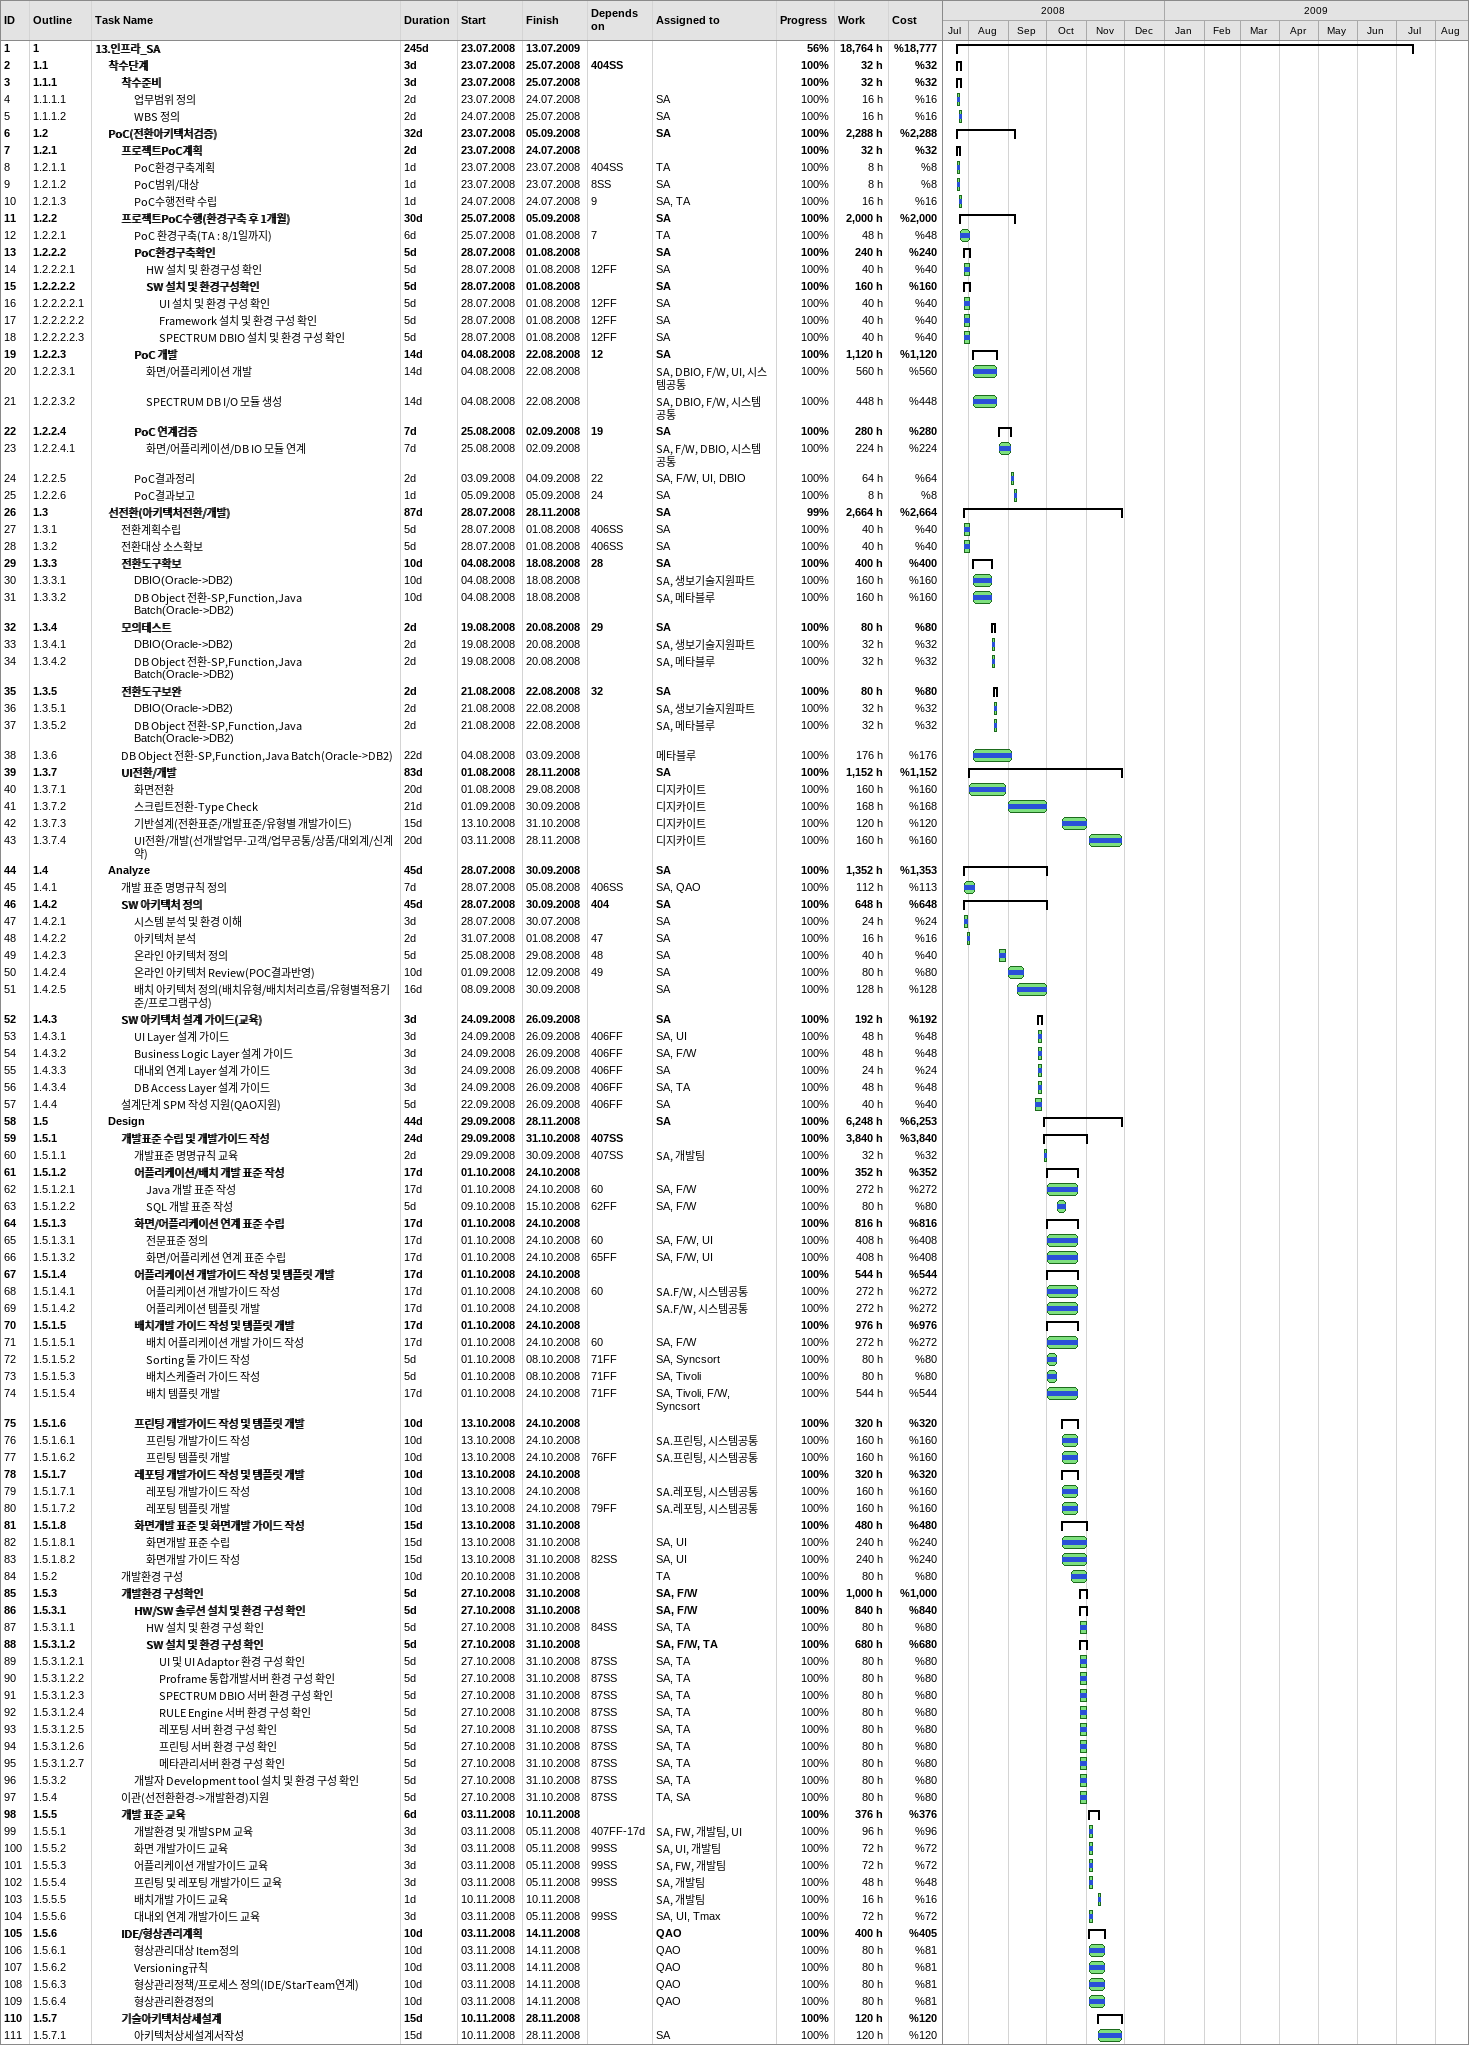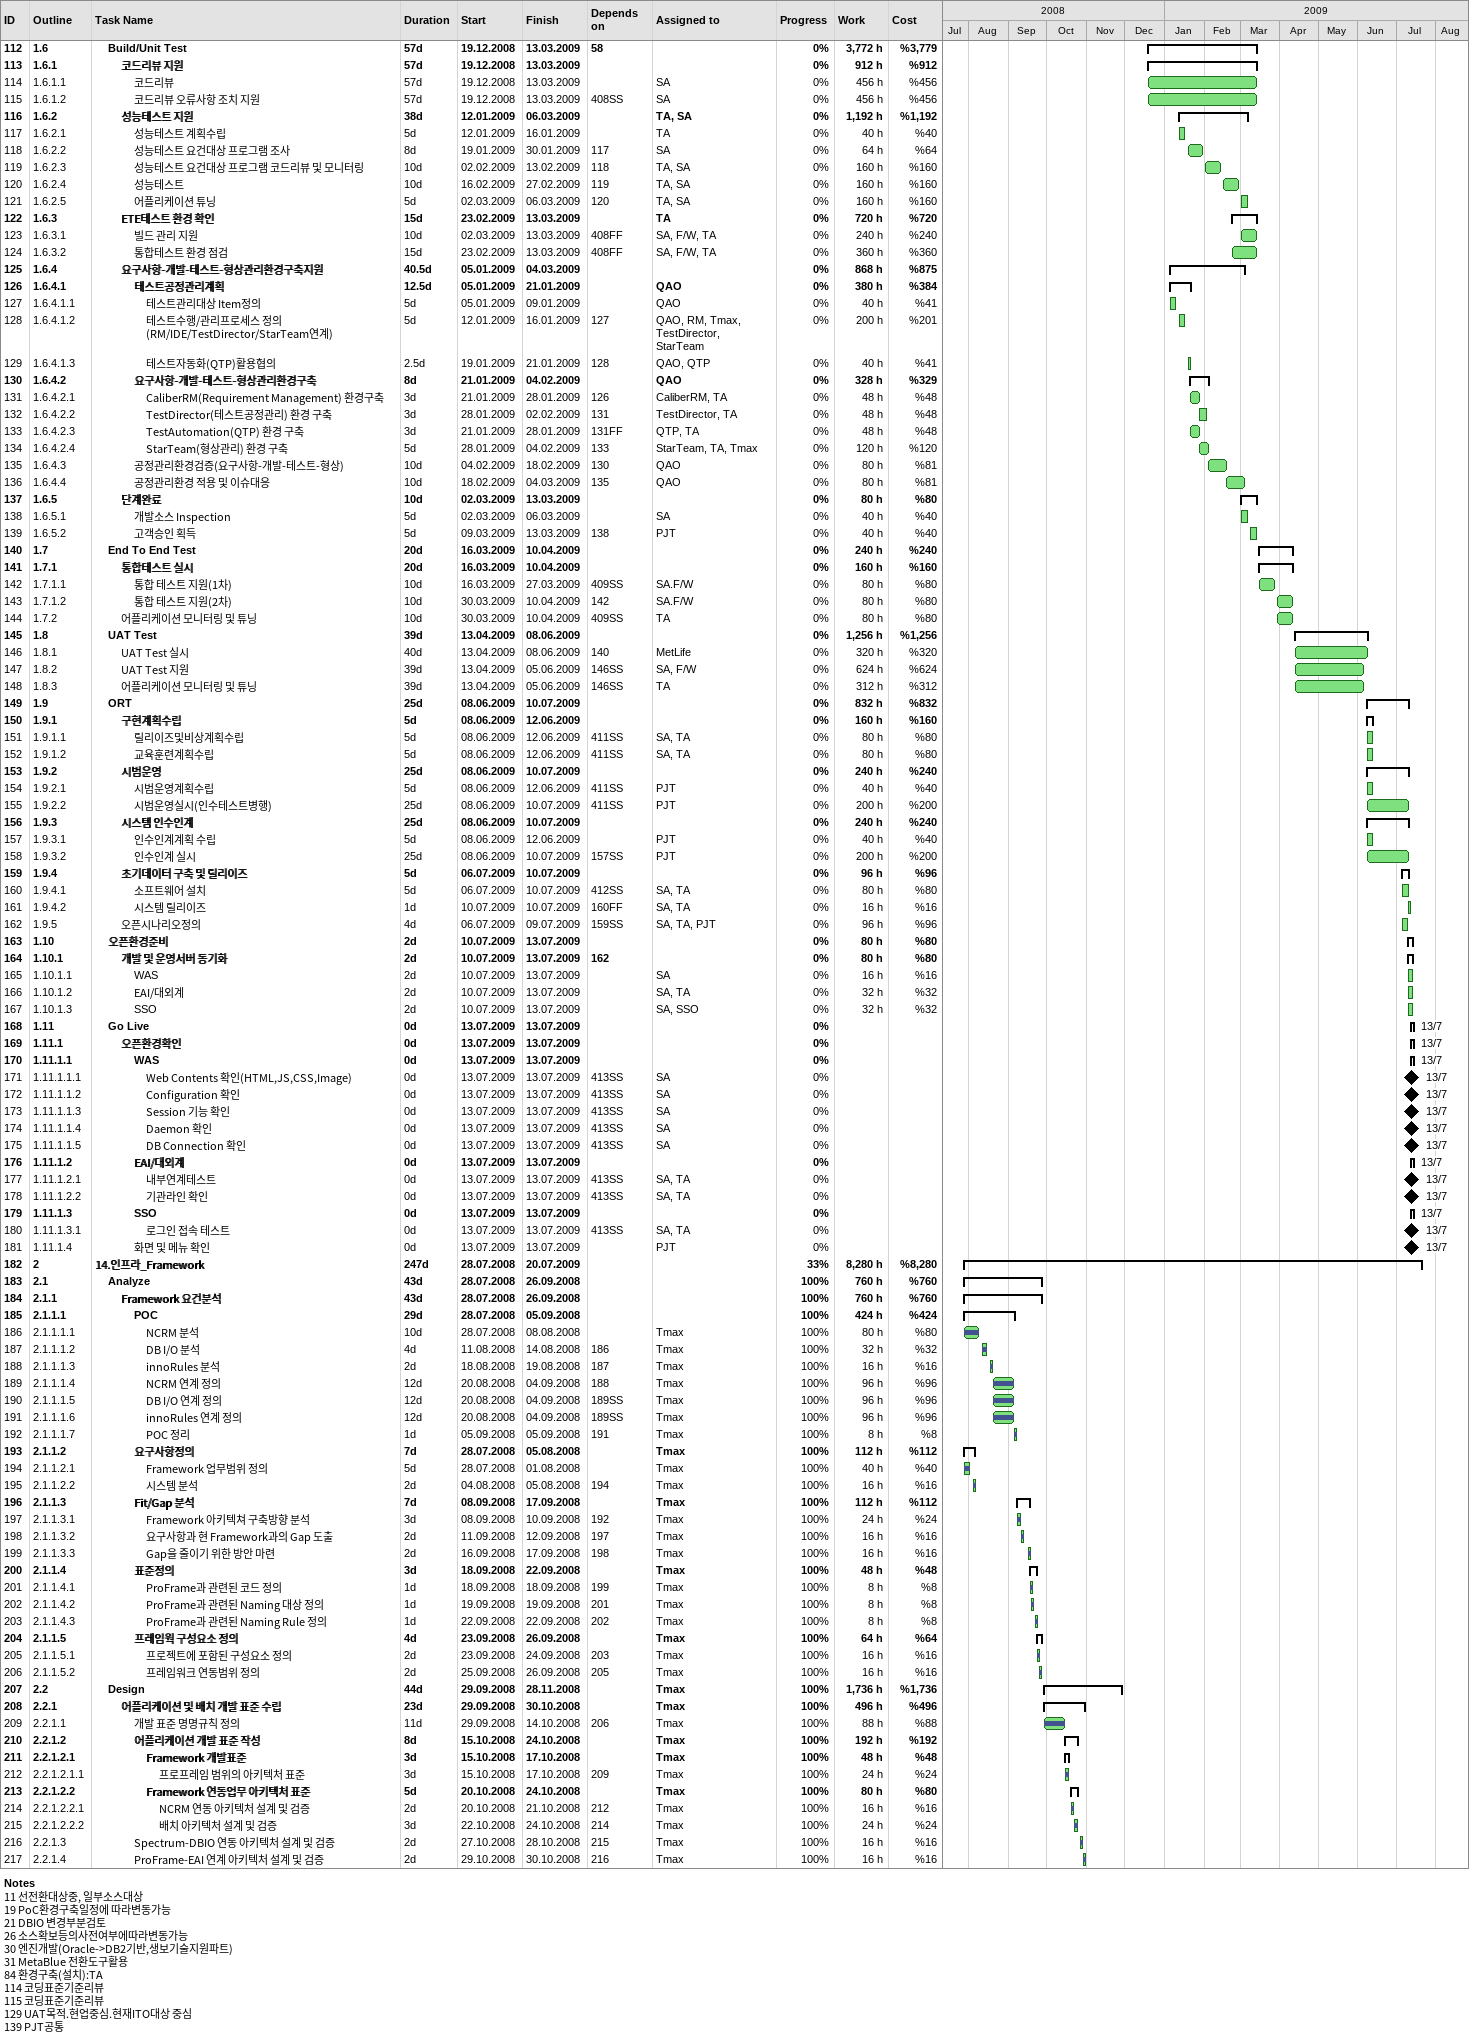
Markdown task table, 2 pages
| ID | WBS | Task | Duration | Start | Finish | Predecessors | Resources | % complete | Work (h) | Cost (%) |
|---|---|---|---|---|---|---|---|---|---|---|
| 1 | 1 | **13.인프라_SA** | 245d | 2008-07-23 | 2009-07-13 |  |  | 56 | 18764 | 18777 |
| 2 | 1.1 | **착수단계** | 3d | 2008-07-23 | 2008-07-25 | 404SS |  | 100 | 32 | 32 |
| 3 | 1.1.1 | **착수준비** | 3d | 2008-07-23 | 2008-07-25 |  |  | 100 | 32 | 32 |
| 4 | 1.1.1.1 | 업무범위 정의 | 2d | 2008-07-23 | 2008-07-24 |  | SA | 100 | 16 | 16 |
| 5 | 1.1.1.2 | WBS 정의 | 2d | 2008-07-24 | 2008-07-25 |  | SA | 100 | 16 | 16 |
| 6 | 1.2 | **PoC(전환아키텍처검증)** | 32d | 2008-07-23 | 2008-09-05 |  | SA | 100 | 2288 | 2288 |
| 7 | 1.2.1 | **프로젝트PoC계획** | 2d | 2008-07-23 | 2008-07-24 |  |  | 100 | 32 | 32 |
| 8 | 1.2.1.1 | PoC환경구축계획 | 1d | 2008-07-23 | 2008-07-23 | 404SS | TA | 100 | 8 | 8 |
| 9 | 1.2.1.2 | PoC범위/대상 | 1d | 2008-07-23 | 2008-07-23 | 8SS | SA | 100 | 8 | 8 |
| 10 | 1.2.1.3 | PoC수행전략 수립 | 1d | 2008-07-24 | 2008-07-24 | 9 | SA, TA | 100 | 16 | 16 |
| 11 | 1.2.2 | **프로젝트PoC수행(환경구축 후 1개월)** | 30d | 2008-07-25 | 2008-09-05 |  | SA | 100 | 2000 | 2000 |
| 12 | 1.2.2.1 | PoC 환경구축(TA : 8/1일까지) | 6d | 2008-07-25 | 2008-08-01 | 7 | TA | 100 | 48 | 48 |
| 13 | 1.2.2.2 | **PoC환경구축확인** | 5d | 2008-07-28 | 2008-08-01 |  | SA | 100 | 240 | 240 |
| 14 | 1.2.2.2.1 | HW 설치 및 환경구성 확인 | 5d | 2008-07-28 | 2008-08-01 | 12FF | SA | 100 | 40 | 40 |
| 15 | 1.2.2.2.2 | **SW 설치 및 환경구성확인** | 5d | 2008-07-28 | 2008-08-01 |  | SA | 100 | 160 | 160 |
| 16 | 1.2.2.2.2.1 | UI 설치 및 환경 구성 확인 | 5d | 2008-07-28 | 2008-08-01 | 12FF | SA | 100 | 40 | 40 |
| 17 | 1.2.2.2.2.2 | Framework 설치 및 환경 구성 확인 | 5d | 2008-07-28 | 2008-08-01 | 12FF | SA | 100 | 40 | 40 |
| 18 | 1.2.2.2.2.3 | SPECTRUM DBIO 설치 및 환경 구성 확인 | 5d | 2008-07-28 | 2008-08-01 | 12FF | SA | 100 | 40 | 40 |
| 19 | 1.2.2.3 | **PoC 개발** | 14d | 2008-08-04 | 2008-08-22 | 12 | SA | 100 | 1120 | 1120 |
| 20 | 1.2.2.3.1 | 화면/어플리케이션 개발 | 14d | 2008-08-04 | 2008-08-22 |  | SA, DBIO, F/W, UI, 시스템공통 | 100 | 560 | 560 |
| 21 | 1.2.2.3.2 | SPECTRUM DB I/O 모듈 생성 | 14d | 2008-08-04 | 2008-08-22 |  | SA, DBIO, F/W, 시스템공통 | 100 | 448 | 448 |
| 22 | 1.2.2.4 | **PoC 연계검증** | 7d | 2008-08-25 | 2008-09-02 | 19 | SA | 100 | 280 | 280 |
| 23 | 1.2.2.4.1 | 화면/어플리케이션/DB IO 모듈 연계 | 7d | 2008-08-25 | 2008-09-02 |  | SA, F/W, DBIO, 시스템공통 | 100 | 224 | 224 |
| 24 | 1.2.2.5 | PoC결과정리 | 2d | 2008-09-03 | 2008-09-04 | 22 | SA, F/W, UI, DBIO | 100 | 64 | 64 |
| 25 | 1.2.2.6 | PoC결과보고 | 1d | 2008-09-05 | 2008-09-05 | 24 | SA | 100 | 8 | 8 |
| 26 | 1.3 | **선전환(아키텍처전환/개발)** | 87d | 2008-07-28 | 2008-11-28 |  | SA | 99 | 2664 | 2664 |
| 27 | 1.3.1 | 전환계획수립 | 5d | 2008-07-28 | 2008-08-01 | 406SS | SA | 100 | 40 | 40 |
| 28 | 1.3.2 | 전환대상 소스확보 | 5d | 2008-07-28 | 2008-08-01 | 406SS | SA | 100 | 40 | 40 |
| 29 | 1.3.3 | **전환도구확보** | 10d | 2008-08-04 | 2008-08-18 | 28 | SA | 100 | 400 | 400 |
| 30 | 1.3.3.1 | DBIO(Oracle->DB2) | 10d | 2008-08-04 | 2008-08-18 |  | SA, 생보기술지원파트 | 100 | 160 | 160 |
| 31 | 1.3.3.2 | DB Object 전환-SP,Function,Java Batch(Oracle->DB2) | 10d | 2008-08-04 | 2008-08-18 |  | SA, 메타블루 | 100 | 160 | 160 |
| 32 | 1.3.4 | **모의테스트** | 2d | 2008-08-19 | 2008-08-20 | 29 | SA | 100 | 80 | 80 |
| 33 | 1.3.4.1 | DBIO(Oracle->DB2) | 2d | 2008-08-19 | 2008-08-20 |  | SA, 생보기술지원파트 | 100 | 32 | 32 |
| 34 | 1.3.4.2 | DB Object 전환-SP,Function,Java Batch(Oracle->DB2) | 2d | 2008-08-19 | 2008-08-20 |  | SA, 메타블루 | 100 | 32 | 32 |
| 35 | 1.3.5 | **전환도구보완** | 2d | 2008-08-21 | 2008-08-22 | 32 | SA | 100 | 80 | 80 |
| 36 | 1.3.5.1 | DBIO(Oracle->DB2) | 2d | 2008-08-21 | 2008-08-22 |  | SA, 생보기술지원파트 | 100 | 32 | 32 |
| 37 | 1.3.5.2 | DB Object 전환-SP,Function,Java Batch(Oracle->DB2) | 2d | 2008-08-21 | 2008-08-22 |  | SA, 메타블루 | 100 | 32 | 32 |
| 38 | 1.3.6 | DB Object 전환-SP,Function,Java Batch(Oracle->DB2) | 22d | 2008-08-04 | 2008-09-03 |  | 메타블루 | 100 | 176 | 176 |
| 39 | 1.3.7 | **UI전환/개발** | 83d | 2008-08-01 | 2008-11-28 |  | SA | 100 | 1152 | 1152 |
| 40 | 1.3.7.1 | 화면전환 | 20d | 2008-08-01 | 2008-08-29 |  | 디지카이트 | 100 | 160 | 160 |
| 41 | 1.3.7.2 | 스크립트전환-Type Check | 21d | 2008-09-01 | 2008-09-30 |  | 디지카이트 | 100 | 168 | 168 |
| 42 | 1.3.7.3 | 기반설계(전환표준/개발표준/유형별 개발가이드) | 15d | 2008-10-13 | 2008-10-31 |  | 디지카이트 | 100 | 120 | 120 |
| 43 | 1.3.7.4 | UI전환/개발(선개발업무-고객/업무공통/상품/대외계/신계약) | 20d | 2008-11-03 | 2008-11-28 |  | 디지카이트 | 100 | 160 | 160 |
| 44 | 1.4 | **Analyze** | 45d | 2008-07-28 | 2008-09-30 |  | SA | 100 | 1352 | 1353 |
| 45 | 1.4.1 | 개발 표준 명명규칙 정의 | 7d | 2008-07-28 | 2008-08-05 | 406SS | SA, QAO | 100 | 112 | 113 |
| 46 | 1.4.2 | **SW 아키텍처 정의** | 45d | 2008-07-28 | 2008-09-30 | 404 | SA | 100 | 648 | 648 |
| 47 | 1.4.2.1 | 시스템 분석 및 환경 이해 | 3d | 2008-07-28 | 2008-07-30 |  | SA | 100 | 24 | 24 |
| 48 | 1.4.2.2 | 아키텍처 분석 | 2d | 2008-07-31 | 2008-08-01 | 47 | SA | 100 | 16 | 16 |
| 49 | 1.4.2.3 | 온라인 아키텍처 정의 | 5d | 2008-08-25 | 2008-08-29 | 48 | SA | 100 | 40 | 40 |
| 50 | 1.4.2.4 | 온라인 아키텍처 Review(POC결과반영) | 10d | 2008-09-01 | 2008-09-12 | 49 | SA | 100 | 80 | 80 |
| 51 | 1.4.2.5 | 배치 아키텍처 정의(배치유형/배치처리흐름/유형별적용기준/프로그램구성) | 16d | 2008-09-08 | 2008-09-30 |  | SA | 100 | 128 | 128 |
| 52 | 1.4.3 | **SW 아키텍처 설계 가이드(교육)** | 3d | 2008-09-24 | 2008-09-26 |  | SA | 100 | 192 | 192 |
| 53 | 1.4.3.1 | UI Layer 설계 가이드 | 3d | 2008-09-24 | 2008-09-26 | 406FF | SA, UI | 100 | 48 | 48 |
| 54 | 1.4.3.2 | Business Logic Layer 설계 가이드 | 3d | 2008-09-24 | 2008-09-26 | 406FF | SA, F/W | 100 | 48 | 48 |
| 55 | 1.4.3.3 | 대내외 연계 Layer 설계 가이드 | 3d | 2008-09-24 | 2008-09-26 | 406FF | SA | 100 | 24 | 24 |
| 56 | 1.4.3.4 | DB Access Layer 설계 가이드 | 3d | 2008-09-24 | 2008-09-26 | 406FF | SA, TA | 100 | 48 | 48 |
| 57 | 1.4.4 | 설계단계 SPM 작성 지원(QAO지원) | 5d | 2008-09-22 | 2008-09-26 | 406FF | SA | 100 | 40 | 40 |
| 58 | 1.5 | **Design** | 44d | 2008-09-29 | 2008-11-28 |  | SA | 100 | 6248 | 6253 |
| 59 | 1.5.1 | **개발표준 수립 및 개발가이드 작성** | 24d | 2008-09-29 | 2008-10-31 | 407SS |  | 100 | 3840 | 3840 |
| 60 | 1.5.1.1 | 개발표준 명명규칙 교육 | 2d | 2008-09-29 | 2008-09-30 | 407SS | SA, 개발팀 | 100 | 32 | 32 |
| 61 | 1.5.1.2 | **어플리케이션/배치 개발 표준 작성** | 17d | 2008-10-01 | 2008-10-24 |  |  | 100 | 352 | 352 |
| 62 | 1.5.1.2.1 | Java 개발 표준 작성 | 17d | 2008-10-01 | 2008-10-24 | 60 | SA, F/W | 100 | 272 | 272 |
| 63 | 1.5.1.2.2 | SQL 개발 표준 작성 | 5d | 2008-10-09 | 2008-10-15 | 62FF | SA, F/W | 100 | 80 | 80 |
| 64 | 1.5.1.3 | **화면/어플리케이션 연계 표준 수립** | 17d | 2008-10-01 | 2008-10-24 |  |  | 100 | 816 | 816 |
| 65 | 1.5.1.3.1 | 전문표준 정의 | 17d | 2008-10-01 | 2008-10-24 | 60 | SA, F/W, UI | 100 | 408 | 408 |
| 66 | 1.5.1.3.2 | 화면/어플리케션 연계 표준 수립 | 17d | 2008-10-01 | 2008-10-24 | 65FF | SA, F/W, UI | 100 | 408 | 408 |
| 67 | 1.5.1.4 | **어플리케이션 개발가이드 작성 및 템플릿 개발** | 17d | 2008-10-01 | 2008-10-24 |  |  | 100 | 544 | 544 |
| 68 | 1.5.1.4.1 | 어플리케이션 개발가이드 작성 | 17d | 2008-10-01 | 2008-10-24 | 60 | SA.F/W, 시스템공통 | 100 | 272 | 272 |
| 69 | 1.5.1.4.2 | 어플리케이션 템플릿 개발 | 17d | 2008-10-01 | 2008-10-24 |  | SA.F/W, 시스템공통 | 100 | 272 | 272 |
| 70 | 1.5.1.5 | **배치개발 가이드 작성 및 템플릿 개발** | 17d | 2008-10-01 | 2008-10-24 |  |  | 100 | 976 | 976 |
| 71 | 1.5.1.5.1 | 배치 어플리케이션 개발 가이드 작성 | 17d | 2008-10-01 | 2008-10-24 | 60 | SA, F/W | 100 | 272 | 272 |
| 72 | 1.5.1.5.2 | Sorting 툴 가이드 작성 | 5d | 2008-10-01 | 2008-10-08 | 71FF | SA, Syncsort | 100 | 80 | 80 |
| 73 | 1.5.1.5.3 | 배치스케줄러 가이드 작성 | 5d | 2008-10-01 | 2008-10-08 | 71FF | SA, Tivoli | 100 | 80 | 80 |
| 74 | 1.5.1.5.4 | 배치 템플릿 개발 | 17d | 2008-10-01 | 2008-10-24 | 71FF | SA, Tivoli, F/W, Syncsort | 100 | 544 | 544 |
| 75 | 1.5.1.6 | **프린팅 개발가이드 작성 및 템플릿 개발** | 10d | 2008-10-13 | 2008-10-24 |  |  | 100 | 320 | 320 |
| 76 | 1.5.1.6.1 | 프린팅 개발가이드 작성 | 10d | 2008-10-13 | 2008-10-24 |  | SA.프린팅, 시스템공통 | 100 | 160 | 160 |
| 77 | 1.5.1.6.2 | 프린팅 템플릿 개발 | 10d | 2008-10-13 | 2008-10-24 | 76FF | SA.프린팅, 시스템공통 | 100 | 160 | 160 |
| 78 | 1.5.1.7 | **레포팅 개발가이드 작성 및 템플릿 개발** | 10d | 2008-10-13 | 2008-10-24 |  |  | 100 | 320 | 320 |
| 79 | 1.5.1.7.1 | 레포팅 개발가이드 작성 | 10d | 2008-10-13 | 2008-10-24 |  | SA.레포팅, 시스템공통 | 100 | 160 | 160 |
| 80 | 1.5.1.7.2 | 레포팅 템플릿 개발 | 10d | 2008-10-13 | 2008-10-24 | 79FF | SA.레포팅, 시스템공통 | 100 | 160 | 160 |
| 81 | 1.5.1.8 | **화면개발 표준 및 화면개발 가이드 작성** | 15d | 2008-10-13 | 2008-10-31 |  |  | 100 | 480 | 480 |
| 82 | 1.5.1.8.1 | 화면개발 표준 수립 | 15d | 2008-10-13 | 2008-10-31 |  | SA, UI | 100 | 240 | 240 |
| 83 | 1.5.1.8.2 | 화면개발 가이드 작성 | 15d | 2008-10-13 | 2008-10-31 | 82SS | SA, UI | 100 | 240 | 240 |
| 84 | 1.5.2 | 개발환경 구성 | 10d | 2008-10-20 | 2008-10-31 |  | TA | 100 | 80 | 80 |
| 85 | 1.5.3 | **개발환경 구성확인** | 5d | 2008-10-27 | 2008-10-31 |  | SA, F/W | 100 | 1000 | 1000 |
| 86 | 1.5.3.1 | **HW/SW 솔루션 설치 및 환경 구성 확인** | 5d | 2008-10-27 | 2008-10-31 |  | SA, F/W | 100 | 840 | 840 |
| 87 | 1.5.3.1.1 | HW 설치 및 환경 구성 확인 | 5d | 2008-10-27 | 2008-10-31 | 84SS | SA, TA | 100 | 80 | 80 |
| 88 | 1.5.3.1.2 | **SW 설치 및 환경 구성 확인** | 5d | 2008-10-27 | 2008-10-31 |  | SA, F/W, TA | 100 | 680 | 680 |
| 89 | 1.5.3.1.2.1 | UI 및 UI Adaptor 환경 구성 확인 | 5d | 2008-10-27 | 2008-10-31 | 87SS | SA, TA | 100 | 80 | 80 |
| 90 | 1.5.3.1.2.2 | Proframe 통합개발서버 환경 구성 확인 | 5d | 2008-10-27 | 2008-10-31 | 87SS | SA, TA | 100 | 80 | 80 |
| 91 | 1.5.3.1.2.3 | SPECTRUM DBIO 서버 환경 구성 확인 | 5d | 2008-10-27 | 2008-10-31 | 87SS | SA, TA | 100 | 80 | 80 |
| 92 | 1.5.3.1.2.4 | RULE Engine 서버 환경 구성 확인 | 5d | 2008-10-27 | 2008-10-31 | 87SS | SA, TA | 100 | 80 | 80 |
| 93 | 1.5.3.1.2.5 | 레포팅 서버 환경 구성 확인 | 5d | 2008-10-27 | 2008-10-31 | 87SS | SA, TA | 100 | 80 | 80 |
| 94 | 1.5.3.1.2.6 | 프린팅 서버 환경 구성 확인 | 5d | 2008-10-27 | 2008-10-31 | 87SS | SA, TA | 100 | 80 | 80 |
| 95 | 1.5.3.1.2.7 | 메타관리서버 환경 구성 확인 | 5d | 2008-10-27 | 2008-10-31 | 87SS | SA, TA | 100 | 80 | 80 |
| 96 | 1.5.3.2 | 개발자 Development tool 설치 및 환경 구성 확인 | 5d | 2008-10-27 | 2008-10-31 | 87SS | SA, TA | 100 | 80 | 80 |
| 97 | 1.5.4 | 이관(선전환환경->개발환경)지원 | 5d | 2008-10-27 | 2008-10-31 | 87SS | TA, SA | 100 | 80 | 80 |
| 98 | 1.5.5 | **개발 표준 교육** | 6d | 2008-11-03 | 2008-11-10 |  |  | 100 | 376 | 376 |
| 99 | 1.5.5.1 | 개발환경 및 개발SPM 교육 | 3d | 2008-11-03 | 2008-11-05 | 407FF-17d | SA, FW, 개발팀, UI | 100 | 96 | 96 |
| 100 | 1.5.5.2 | 화면 개발가이드 교육 | 3d | 2008-11-03 | 2008-11-05 | 99SS | SA, UI, 개발팀 | 100 | 72 | 72 |
| 101 | 1.5.5.3 | 어플리케이션 개발가이드 교육 | 3d | 2008-11-03 | 2008-11-05 | 99SS | SA, FW, 개발팀 | 100 | 72 | 72 |
| 102 | 1.5.5.4 | 프린팅 및 레포팅 개발가이드 교육 | 3d | 2008-11-03 | 2008-11-05 | 99SS | SA, 개발팀 | 100 | 48 | 48 |
| 103 | 1.5.5.5 | 배치개발 가이드 교육 | 1d | 2008-11-10 | 2008-11-10 |  | SA, 개발팀 | 100 | 16 | 16 |
| 104 | 1.5.5.6 | 대내외 연계 개발가이드 교육 | 3d | 2008-11-03 | 2008-11-05 | 99SS | SA, UI, Tmax | 100 | 72 | 72 |
| 105 | 1.5.6 | **IDE/형상관리계획** | 10d | 2008-11-03 | 2008-11-14 |  | QAO | 100 | 400 | 405 |
| 106 | 1.5.6.1 | 형상관리대상 Item정의 | 10d | 2008-11-03 | 2008-11-14 |  | QAO | 100 | 80 | 81 |
| 107 | 1.5.6.2 | Versioning규칙 | 10d | 2008-11-03 | 2008-11-14 |  | QAO | 100 | 80 | 81 |
| 108 | 1.5.6.3 | 형상관리정책/프로세스 정의(IDE/StarTeam연계) | 10d | 2008-11-03 | 2008-11-14 |  | QAO | 100 | 80 | 81 |
| 109 | 1.5.6.4 | 형상관리환경정의 | 10d | 2008-11-03 | 2008-11-14 |  | QAO | 100 | 80 | 81 |
| 110 | 1.5.7 | **기술아키텍처상세설계** | 15d | 2008-11-10 | 2008-11-28 |  |  | 100 | 120 | 120 |
| 111 | 1.5.7.1 | 아키텍처상세설계서작성 | 15d | 2008-11-10 | 2008-11-28 |  | SA | 100 | 120 | 120 |
| 112 | 1.6 | **Build/Unit Test** | 57d | 2008-12-19 | 2009-03-13 | 58 |  | 0 | 3772 | 3779 |
| 113 | 1.6.1 | **코드리뷰 지원** | 57d | 2008-12-19 | 2009-03-13 |  |  | 0 | 912 | 912 |
| 114 | 1.6.1.1 | 코드리뷰 | 57d | 2008-12-19 | 2009-03-13 |  | SA | 0 | 456 | 456 |
| 115 | 1.6.1.2 | 코드리뷰 오류사항 조치 지원 | 57d | 2008-12-19 | 2009-03-13 | 408SS | SA | 0 | 456 | 456 |
| 116 | 1.6.2 | **성능테스트 지원** | 38d | 2009-01-12 | 2009-03-06 |  | TA, SA | 0 | 1192 | 1192 |
| 117 | 1.6.2.1 | 성능테스트 계획수립 | 5d | 2009-01-12 | 2009-01-16 |  | TA | 0 | 40 | 40 |
| 118 | 1.6.2.2 | 성능테스트 요건대상 프로그램 조사 | 8d | 2009-01-19 | 2009-01-30 | 117 | SA | 0 | 64 | 64 |
| 119 | 1.6.2.3 | 성능테스트 요건대상 프로그램 코드리뷰 및 모니터링 | 10d | 2009-02-02 | 2009-02-13 | 118 | TA, SA | 0 | 160 | 160 |
| 120 | 1.6.2.4 | 성능테스트 | 10d | 2009-02-16 | 2009-02-27 | 119 | TA, SA | 0 | 160 | 160 |
| 121 | 1.6.2.5 | 어플리케이션 튜닝 | 5d | 2009-03-02 | 2009-03-06 | 120 | TA, SA | 0 | 160 | 160 |
| 122 | 1.6.3 | **ETE테스트 환경 확인** | 15d | 2009-02-23 | 2009-03-13 |  | TA | 0 | 720 | 720 |
| 123 | 1.6.3.1 | 빌드 관리 지원 | 10d | 2009-03-02 | 2009-03-13 | 408FF | SA, F/W, TA | 0 | 240 | 240 |
| 124 | 1.6.3.2 | 통합테스트 환경 점검 | 15d | 2009-02-23 | 2009-03-13 | 408FF | SA, F/W, TA | 0 | 360 | 360 |
| 125 | 1.6.4 | **요구사항-개발-테스트-형상관리환경구축지원** | 40.5d | 2009-01-05 | 2009-03-04 |  |  | 0 | 868 | 875 |
| 126 | 1.6.4.1 | **테스트공정관리계획** | 12.5d | 2009-01-05 | 2009-01-21 |  | QAO | 0 | 380 | 384 |
| 127 | 1.6.4.1.1 | 테스트관리대상 Item정의 | 5d | 2009-01-05 | 2009-01-09 |  | QAO | 0 | 40 | 41 |
| 128 | 1.6.4.1.2 | 테스트수행/관리프로세스 정의(RM/IDE/TestDirector/StarTeam연계) | 5d | 2009-01-12 | 2009-01-16 | 127 | QAO, RM, Tmax, TestDirector, StarTeam | 0 | 200 | 201 |
| 129 | 1.6.4.1.3 | 테스트자동화(QTP)활용협의 | 2.5d | 2009-01-19 | 2009-01-21 | 128 | QAO, QTP | 0 | 40 | 41 |
| 130 | 1.6.4.2 | **요구사항-개발-테스트-형상관리환경구축** | 8d | 2009-01-21 | 2009-02-04 |  | QAO | 0 | 328 | 329 |
| 131 | 1.6.4.2.1 | CaliberRM(Requirement Management) 환경구축 | 3d | 2009-01-21 | 2009-01-28 | 126 | CaliberRM, TA | 0 | 48 | 48 |
| 132 | 1.6.4.2.2 | TestDirector(테스트공정관리) 환경 구축 | 3d | 2009-01-28 | 2009-02-02 | 131 | TestDirector, TA | 0 | 48 | 48 |
| 133 | 1.6.4.2.3 | TestAutomation(QTP) 환경 구축 | 3d | 2009-01-21 | 2009-01-28 | 131FF | QTP, TA | 0 | 48 | 48 |
| 134 | 1.6.4.2.4 | StarTeam(형상관리) 환경 구축 | 5d | 2009-01-28 | 2009-02-04 | 133 | StarTeam, TA, Tmax | 0 | 120 | 120 |
| 135 | 1.6.4.3 | 공정관리환경검증(요구사항-개발-테스트-형상) | 10d | 2009-02-04 | 2009-02-18 | 130 | QAO | 0 | 80 | 81 |
| 136 | 1.6.4.4 | 공정관리환경 적용 및 이슈대응 | 10d | 2009-02-18 | 2009-03-04 | 135 | QAO | 0 | 80 | 81 |
| 137 | 1.6.5 | **단계완료** | 10d | 2009-03-02 | 2009-03-13 |  |  | 0 | 80 | 80 |
| 138 | 1.6.5.1 | 개발소스 Inspection | 5d | 2009-03-02 | 2009-03-06 |  | SA | 0 | 40 | 40 |
| 139 | 1.6.5.2 | 고객승인 획득 | 5d | 2009-03-09 | 2009-03-13 | 138 | PJT | 0 | 40 | 40 |
| 140 | 1.7 | **End To End Test** | 20d | 2009-03-16 | 2009-04-10 |  |  | 0 | 240 | 240 |
| 141 | 1.7.1 | **통합테스트 실시** | 20d | 2009-03-16 | 2009-04-10 |  |  | 0 | 160 | 160 |
| 142 | 1.7.1.1 | 통합 테스트 지원(1차) | 10d | 2009-03-16 | 2009-03-27 | 409SS | SA.F/W | 0 | 80 | 80 |
| 143 | 1.7.1.2 | 통합 테스트 지원(2차) | 10d | 2009-03-30 | 2009-04-10 | 142 | SA.F/W | 0 | 80 | 80 |
| 144 | 1.7.2 | 어플리케이션 모니터링 및 튜닝 | 10d | 2009-03-30 | 2009-04-10 | 409SS | TA | 0 | 80 | 80 |
| 145 | 1.8 | **UAT Test** | 39d | 2009-04-13 | 2009-06-08 |  |  | 0 | 1256 | 1256 |
| 146 | 1.8.1 | UAT Test 실시 | 40d | 2009-04-13 | 2009-06-08 | 140 | MetLife | 0 | 320 | 320 |
| 147 | 1.8.2 | UAT Test 지원 | 39d | 2009-04-13 | 2009-06-05 | 146SS | SA, F/W | 0 | 624 | 624 |
| 148 | 1.8.3 | 어플리케이션 모니터링 및 튜닝 | 39d | 2009-04-13 | 2009-06-05 | 146SS | TA | 0 | 312 | 312 |
| 149 | 1.9 | **ORT** | 25d | 2009-06-08 | 2009-07-10 |  |  | 0 | 832 | 832 |
| 150 | 1.9.1 | **구현계획수립** | 5d | 2009-06-08 | 2009-06-12 |  |  | 0 | 160 | 160 |
| 151 | 1.9.1.1 | 릴리이즈및비상계획수립 | 5d | 2009-06-08 | 2009-06-12 | 411SS | SA, TA | 0 | 80 | 80 |
| 152 | 1.9.1.2 | 교육훈련계획수립 | 5d | 2009-06-08 | 2009-06-12 | 411SS | SA, TA | 0 | 80 | 80 |
| 153 | 1.9.2 | **시범운영** | 25d | 2009-06-08 | 2009-07-10 |  |  | 0 | 240 | 240 |
| 154 | 1.9.2.1 | 시범운영계획수립 | 5d | 2009-06-08 | 2009-06-12 | 411SS | PJT | 0 | 40 | 40 |
| 155 | 1.9.2.2 | 시범운영실시(인수테스트병행) | 25d | 2009-06-08 | 2009-07-10 | 411SS | PJT | 0 | 200 | 200 |
| 156 | 1.9.3 | **시스템 인수인계** | 25d | 2009-06-08 | 2009-07-10 |  |  | 0 | 240 | 240 |
| 157 | 1.9.3.1 | 인수인계계획 수립 | 5d | 2009-06-08 | 2009-06-12 |  | PJT | 0 | 40 | 40 |
| 158 | 1.9.3.2 | 인수인계 실시 | 25d | 2009-06-08 | 2009-07-10 | 157SS | PJT | 0 | 200 | 200 |
| 159 | 1.9.4 | **초기데이터 구축 및 릴리이즈** | 5d | 2009-07-06 | 2009-07-10 |  |  | 0 | 96 | 96 |
| 160 | 1.9.4.1 | 소프트웨어 설치 | 5d | 2009-07-06 | 2009-07-10 | 412SS | SA, TA | 0 | 80 | 80 |
| 161 | 1.9.4.2 | 시스템 릴리이즈 | 1d | 2009-07-10 | 2009-07-10 | 160FF | SA, TA | 0 | 16 | 16 |
| 162 | 1.9.5 | 오픈시나리오정의 | 4d | 2009-07-06 | 2009-07-09 | 159SS | SA, TA, PJT | 0 | 96 | 96 |
| 163 | 1.10 | **오픈환경준비** | 2d | 2009-07-10 | 2009-07-13 |  |  | 0 | 80 | 80 |
| 164 | 1.10.1 | **개발 및 운영서버 동기화** | 2d | 2009-07-10 | 2009-07-13 | 162 |  | 0 | 80 | 80 |
| 165 | 1.10.1.1 | WAS | 2d | 2009-07-10 | 2009-07-13 |  | SA | 0 | 16 | 16 |
| 166 | 1.10.1.2 | EAI/대외계 | 2d | 2009-07-10 | 2009-07-13 |  | SA, TA | 0 | 32 | 32 |
| 167 | 1.10.1.3 | SSO | 2d | 2009-07-10 | 2009-07-13 |  | SA, SSO | 0 | 32 | 32 |
| 168 | 1.11 | **Go Live** | 0d | 2009-07-13 | 2009-07-13 |  |  | 0 |  |  |
| 169 | 1.11.1 | **오픈환경확인** | 0d | 2009-07-13 | 2009-07-13 |  |  | 0 |  |  |
| 170 | 1.11.1.1 | **WAS** | 0d | 2009-07-13 | 2009-07-13 |  |  | 0 |  |  |
| 171 | 1.11.1.1.1 | Web Contents 확인(HTML,JS,CSS,Image) | 0d | 2009-07-13 | 2009-07-13 | 413SS | SA | 0 |  |  |
| 172 | 1.11.1.1.2 | Configuration 확인 | 0d | 2009-07-13 | 2009-07-13 | 413SS | SA | 0 |  |  |
| 173 | 1.11.1.1.3 | Session 기능 확인 | 0d | 2009-07-13 | 2009-07-13 | 413SS | SA | 0 |  |  |
| 174 | 1.11.1.1.4 | Daemon 확인 | 0d | 2009-07-13 | 2009-07-13 | 413SS | SA | 0 |  |  |
| 175 | 1.11.1.1.5 | DB Connection 확인 | 0d | 2009-07-13 | 2009-07-13 | 413SS | SA | 0 |  |  |
| 176 | 1.11.1.2 | **EAI/대외계** | 0d | 2009-07-13 | 2009-07-13 |  |  | 0 |  |  |
| 177 | 1.11.1.2.1 | 내부연계테스트 | 0d | 2009-07-13 | 2009-07-13 | 413SS | SA, TA | 0 |  |  |
| 178 | 1.11.1.2.2 | 기관라인 확인 | 0d | 2009-07-13 | 2009-07-13 | 413SS | SA, TA | 0 |  |  |
| 179 | 1.11.1.3 | **SSO** | 0d | 2009-07-13 | 2009-07-13 |  |  | 0 |  |  |
| 180 | 1.11.1.3.1 | 로그인 접속 테스트 | 0d | 2009-07-13 | 2009-07-13 | 413SS | SA, TA | 0 |  |  |
| 181 | 1.11.1.4 | 화면 및 메뉴 확인 | 0d | 2009-07-13 | 2009-07-13 |  | PJT | 0 |  |  |
| 182 | 2 | **14.인프라_Framework** | 247d | 2008-07-28 | 2009-07-20 |  |  | 33 | 8280 | 8280 |
| 183 | 2.1 | **Analyze** | 43d | 2008-07-28 | 2008-09-26 |  |  | 100 | 760 | 760 |
| 184 | 2.1.1 | **Framework 요건분석** | 43d | 2008-07-28 | 2008-09-26 |  |  | 100 | 760 | 760 |
| 185 | 2.1.1.1 | **POC** | 29d | 2008-07-28 | 2008-09-05 |  |  | 100 | 424 | 424 |
| 186 | 2.1.1.1.1 | NCRM 분석 | 10d | 2008-07-28 | 2008-08-08 |  | Tmax | 100 | 80 | 80 |
| 187 | 2.1.1.1.2 | DB I/O 분석 | 4d | 2008-08-11 | 2008-08-14 | 186 | Tmax | 100 | 32 | 32 |
| 188 | 2.1.1.1.3 | innoRules 분석 | 2d | 2008-08-18 | 2008-08-19 | 187 | Tmax | 100 | 16 | 16 |
| 189 | 2.1.1.1.4 | NCRM 연계 정의 | 12d | 2008-08-20 | 2008-09-04 | 188 | Tmax | 100 | 96 | 96 |
| 190 | 2.1.1.1.5 | DB I/O 연계 정의 | 12d | 2008-08-20 | 2008-09-04 | 189SS | Tmax | 100 | 96 | 96 |
| 191 | 2.1.1.1.6 | innoRules 연계 정의 | 12d | 2008-08-20 | 2008-09-04 | 189SS | Tmax | 100 | 96 | 96 |
| 192 | 2.1.1.1.7 | POC 정리 | 1d | 2008-09-05 | 2008-09-05 | 191 | Tmax | 100 | 8 | 8 |
| 193 | 2.1.1.2 | **요구사항정의** | 7d | 2008-07-28 | 2008-08-05 |  | Tmax | 100 | 112 | 112 |
| 194 | 2.1.1.2.1 | Framework 업무범위 정의 | 5d | 2008-07-28 | 2008-08-01 |  | Tmax | 100 | 40 | 40 |
| 195 | 2.1.1.2.2 | 시스템 분석 | 2d | 2008-08-04 | 2008-08-05 | 194 | Tmax | 100 | 16 | 16 |
| 196 | 2.1.1.3 | **Fit/Gap 분석** | 7d | 2008-09-08 | 2008-09-17 |  | Tmax | 100 | 112 | 112 |
| 197 | 2.1.1.3.1 | Framework 아키텍쳐 구축방향 분석 | 3d | 2008-09-08 | 2008-09-10 | 192 | Tmax | 100 | 24 | 24 |
| 198 | 2.1.1.3.2 | 요구사항과 현 Framework과의 Gap 도출 | 2d | 2008-09-11 | 2008-09-12 | 197 | Tmax | 100 | 16 | 16 |
| 199 | 2.1.1.3.3 | Gap을 줄이기 위한 방안 마련 | 2d | 2008-09-16 | 2008-09-17 | 198 | Tmax | 100 | 16 | 16 |
| 200 | 2.1.1.4 | **표준정의** | 3d | 2008-09-18 | 2008-09-22 |  | Tmax | 100 | 48 | 48 |
| 201 | 2.1.1.4.1 | ProFrame과 관련된 코드 정의 | 1d | 2008-09-18 | 2008-09-18 | 199 | Tmax | 100 | 8 | 8 |
| 202 | 2.1.1.4.2 | ProFrame과 관련된 Naming 대상 정의 | 1d | 2008-09-19 | 2008-09-19 | 201 | Tmax | 100 | 8 | 8 |
| 203 | 2.1.1.4.3 | ProFrame과 관련된 Naming Rule 정의 | 1d | 2008-09-22 | 2008-09-22 | 202 | Tmax | 100 | 8 | 8 |
| 204 | 2.1.1.5 | **프레임웍 구성요소 정의** | 4d | 2008-09-23 | 2008-09-26 |  | Tmax | 100 | 64 | 64 |
| 205 | 2.1.1.5.1 | 프로젝트에 포함된 구성요소 정의 | 2d | 2008-09-23 | 2008-09-24 | 203 | Tmax | 100 | 16 | 16 |
| 206 | 2.1.1.5.2 | 프레임워크 연동범위 정의 | 2d | 2008-09-25 | 2008-09-26 | 205 | Tmax | 100 | 16 | 16 |
| 207 | 2.2 | **Design** | 44d | 2008-09-29 | 2008-11-28 |  | Tmax | 100 | 1736 | 1736 |
| 208 | 2.2.1 | **어플리케이션 및 배치 개발 표준 수립** | 23d | 2008-09-29 | 2008-10-30 |  | Tmax | 100 | 496 | 496 |
| 209 | 2.2.1.1 | 개발 표준 명명규칙 정의 | 11d | 2008-09-29 | 2008-10-14 | 206 | Tmax | 100 | 88 | 88 |
| 210 | 2.2.1.2 | **어플리케이션 개발 표준 작성** | 8d | 2008-10-15 | 2008-10-24 |  | Tmax | 100 | 192 | 192 |
| 211 | 2.2.1.2.1 | **Framework 개발표준** | 3d | 2008-10-15 | 2008-10-17 |  | Tmax | 100 | 48 | 48 |
| 212 | 2.2.1.2.1.1 | 프로프레임 범위의 아키텍처 표준 | 3d | 2008-10-15 | 2008-10-17 | 209 | Tmax | 100 | 24 | 24 |
| 213 | 2.2.1.2.2 | **Framework 연동업무 아키텍처 표준** | 5d | 2008-10-20 | 2008-10-24 |  | Tmax | 100 | 80 | 80 |
| 214 | 2.2.1.2.2.1 | NCRM 연동 아키텍처 설계 및 검증 | 2d | 2008-10-20 | 2008-10-21 | 212 | Tmax | 100 | 16 | 16 |
| 215 | 2.2.1.2.2.2 | 배치 아키텍처 설계 및 검증 | 3d | 2008-10-22 | 2008-10-24 | 214 | Tmax | 100 | 24 | 24 |
| 216 | 2.2.1.3 | Spectrum-DBIO 연동 아키텍처 설계 및 검증 | 2d | 2008-10-27 | 2008-10-28 | 215 | Tmax | 100 | 16 | 16 |
| 217 | 2.2.1.4 | ProFrame-EAI 연계 아키텍처 설계 및 검증 | 2d | 2008-10-29 | 2008-10-30 | 216 | Tmax | 100 | 16 | 16 |

Notes
- 11: 선전환 대상 중, 일부 소스 대상
- 19: PoC환경구축일정에 따라 변동가능
- 21: DBIO 변경부분 검토
- 26: 소스확보 등의 사전 여부에 따라 변동가능
- 30: 엔진개발(Oracle->DB2기반,생보기술지원파트)
- 31: MetaBlue 전환도구 활용
- 84: 환경구축(설치):TA
- 114: 코딩표준 기준 리뷰
- 115: 코딩표준 기준 리뷰
- 129: UAT목적.현업중심.현재ITO대상 중심
- 139: PJT공통
